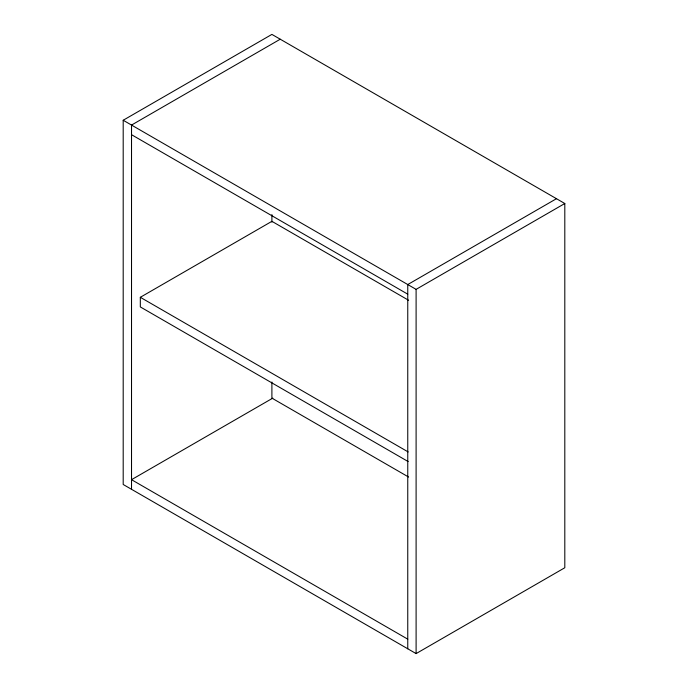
<?xml version="1.0" encoding="UTF-8"?>
<svg xmlns="http://www.w3.org/2000/svg" width="688" height="688" viewBox="0 0 688 688"><rect width="100%" height="100%" fill="white"/><g stroke="black" fill="none" stroke-linecap="round" stroke-linejoin="round"><path stroke-width="1.03" d="M123.195 120.254L271.898 34.4L564.805 203.51L564.805 567.746L416.102 653.6L123.195 484.49L123.195 120.254L416.102 289.364L564.805 203.51M280.24 39.216L131.528 125.07L131.528 489.306M408.182 461.579L140.318 306.925L140.318 297.302L271.898 221.33L408.62 300.269M556.472 198.694L407.76 284.548L407.76 648.784M272.801 398.12L131.528 479.682L407.76 639.161M131.528 134.693L407.76 294.172M140.318 297.302L408.182 451.947M408.62 477.051L271.898 398.12L271.898 382.021M416.102 289.364L416.102 653.6M271.898 214.613L271.898 222.129"/></g></svg>
